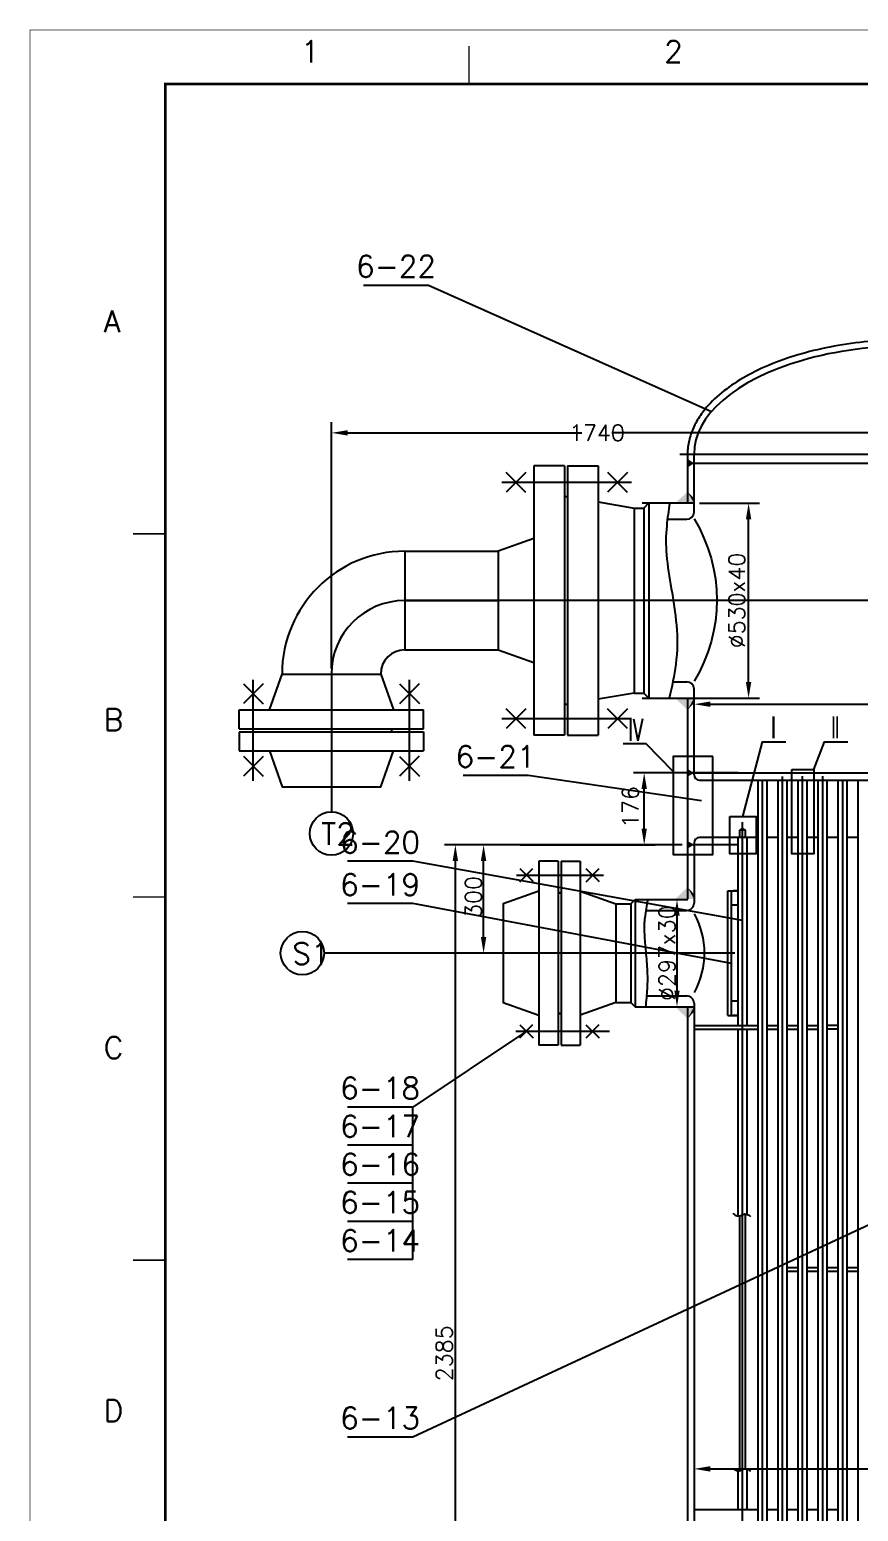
# Model space of a CAD drawing. Extents: x 49444 to 186655, y 41039 to 60167.
# Drawn here: x 77334 to 79627, y 53522 to 57623 of the extents above; entities that cross this region are included whole.
import ezdxf
from ezdxf.enums import TextEntityAlignment as Align

# ---------------------------------------------------------------- set-up
doc = ezdxf.new("R2010")
doc.units = 0
doc.header["$LTSCALE"] = 60
doc.header["$MEASUREMENT"] = 0
doc.header["$PDMODE"] = 3
doc.header["$PDSIZE"] = 0.001
doc.layers.get('0').update_dxf_attribs({"linetype": 'CONTINUOUS'})
doc.layers.get('DEFPOINTS').update_dxf_attribs({"linetype": 'CONTINUOUS'})
doc.styles.get("Standard").update_dxf_attribs({"font": 'txt_l', "bigfont": 'hztxt_l'})
doc.dimstyles.new('STANDARD$0', dxfattribs={"dimtxt": 3, "dimasz": 3, "dimexe": 2, "dimexo": 1, "dimgap": 0.5, "dimtad": 1, "dimdec": 0, "dimzin": 0, "dimdsep": 46, "dimtxsty": 'Standard', "dimcen": 1, "dimclrd": 256, "dimclre": 256, "dimclrt": 256, "dimadec": 0, "dimazin": 0, "dimtfac": 1.5, "dimtdec": 3, "dimtix": 1, "dimtmove": 0, "dimatfit": 2, "dimfxl": 0, "dimtolj": 1, "dimarcsym": 0})

# ---------------------------------------------------------------- blocks, each defined once
blk = doc.blocks.new('*D56')
at = {"lineweight": -2}
for p, q in [((78168.9, 55854.7), (78168.9, 56537.1)), ((79772.4, 56388.6), (79772.4, 56537.1)), ((78213.9, 56507.1), (78862.3, 56507.1)), ((79727.4, 56507.1), (78945.2, 56507.1))]:
    blk.add_line(p, q, dxfattribs=at)
for points in [[(78213.9, 56514.6), (78213.9, 56499.6), (78168.9, 56507.1)], [(79727.4, 56514.6), (79727.4, 56499.6), (79772.4, 56507.1)]]:
    blk.add_solid(points)
at = {"layer": 'DEFPOINTS', "color": 0}
for p in [(79772.4, 56507.1), (79772.4, 56373.6), (78168.9, 55839.7)]:
    blk.add_point(p, dxfattribs=at)
at = {"insert": (78903.7, 56507.1), "char_height": 45, "attachment_point": 5}
blk.add_mtext('\\A1;1740', dxfattribs=at)
blk = doc.blocks.new('*D102')
at = {"lineweight": -2}
for p, q in [((79170.8, 55566), (79004.5, 55566)), ((79034.5, 55412), (79034.5, 55521)), ((78691.5, 55367), (79064.5, 55367))]:
    blk.add_line(p, q, dxfattribs=at)
for points in [[(79027, 55521), (79042, 55521), (79034.5, 55566)], [(79027, 55412), (79042, 55412), (79034.5, 55367)]]:
    blk.add_solid(points)
at = {"layer": 'DEFPOINTS', "color": 0}
for p in [(79034.5, 55566), (79185.8, 55566), (78676.5, 55367)]:
    blk.add_point(p, dxfattribs=at)
at = {"insert": (78996.3, 55471.4), "char_height": 45, "attachment_point": 5, "rotation": 90}
blk.add_mtext('\\A1;176', dxfattribs=at)
blk = doc.blocks.new('*D96')
at = {"lineweight": -2}
for p, q in [((79172.4, 53652.7), (79172.4, 53609.6)), ((79217.4, 53639.6), (80327.4, 53639.6)), ((80372.4, 53624.6), (80372.4, 53609.6))]:
    blk.add_line(p, q, dxfattribs=at)
for points in [[(79217.4, 53647.1), (79217.4, 53632.1), (79172.4, 53639.6)], [(80327.4, 53647.1), (80327.4, 53632.1), (80372.4, 53639.6)]]:
    blk.add_solid(points)
at = {"layer": 'DEFPOINTS', "color": 0}
for p in [(79172.4, 53667.7), (80372.4, 53639.6), (80372.4, 53639.6)]:
    blk.add_point(p, dxfattribs=at)
at = {"insert": (79772.4, 53672.3), "char_height": 45, "attachment_point": 5}
blk.add_mtext('\\A1;%%c1200', dxfattribs=at)
blk = doc.blocks.new('*D101')
at = {"lineweight": -2}
for p, q in [((80372.5, 55827.9), (80372.5, 55726.1)), ((79172.4, 55729.2), (79172.4, 55786.1)), ((79217.4, 55756.1), (80327.5, 55756.1))]:
    blk.add_line(p, q, dxfattribs=at)
for points in [[(79217.4, 55763.6), (79217.4, 55748.6), (79172.4, 55756.1)], [(80327.5, 55763.6), (80327.5, 55748.6), (80372.5, 55756.1)]]:
    blk.add_solid(points)
at = {"layer": 'DEFPOINTS', "color": 0}
for p in [(80372.5, 55842.9), (80372.5, 55756.1), (79172.4, 55714.2)]:
    blk.add_point(p, dxfattribs=at)
at = {"insert": (80078.3, 55786.7), "char_height": 45, "attachment_point": 5}
blk.add_mtext('\\A1;%%c1200', dxfattribs=at)
blk = doc.blocks.new('*D100')
at = {"lineweight": -2}
for p, q in [((79090.1, 55215.5), (79155.3, 55215.5)), ((79125.3, 54963.5), (79125.3, 55170.5)), ((79084.7, 54918.5), (79155.3, 54918.5))]:
    blk.add_line(p, q, dxfattribs=at)
for points in [[(79117.8, 55170.5), (79132.8, 55170.5), (79125.3, 55215.5)], [(79117.8, 54963.5), (79132.8, 54963.5), (79125.3, 54918.5)]]:
    blk.add_solid(points)
at = {"layer": 'DEFPOINTS', "color": 0}
for p in [(79075.1, 55215.5), (79125.3, 55215.5), (79069.7, 54918.5)]:
    blk.add_point(p, dxfattribs=at)
at = {"insert": (79097.9, 55067), "char_height": 45, "attachment_point": 5, "rotation": 90}
blk.add_mtext('\\A1;%%c297x30', dxfattribs=at)
blk = doc.blocks.new('*D55')
at = {"lineweight": -2}
for p, q in [((78644.2, 55367), (78560.1, 55367)), ((78590.1, 55112), (78590.1, 55322)), ((78644.2, 55067), (78560.1, 55067))]:
    blk.add_line(p, q, dxfattribs=at)
for points in [[(78582.6, 55322), (78597.6, 55322), (78590.1, 55367)], [(78582.6, 55112), (78597.6, 55112), (78590.1, 55067)]]:
    blk.add_solid(points)
at = {"layer": 'DEFPOINTS', "color": 0}
for p in [(78590.1, 55367), (78659.2, 55367), (78659.2, 55067)]:
    blk.add_point(p, dxfattribs=at)
at = {"insert": (78561.8, 55222.5), "char_height": 45, "attachment_point": 5, "rotation": 90}
blk.add_mtext('\\A1;300', dxfattribs=at)
blk = doc.blocks.new('*D54')
at = {"lineweight": -2}
for p, q in [((79139.4, 55367), (78482, 55367)), ((78512, 52955.9), (78512, 55322)), ((78851.5, 52910.9), (78482, 52910.9))]:
    blk.add_line(p, q, dxfattribs=at)
for points in [[(78504.5, 55322), (78519.5, 55322), (78512, 55367)], [(78504.5, 52955.9), (78519.5, 52955.9), (78512, 52910.9)]]:
    blk.add_solid(points)
at = {"layer": 'DEFPOINTS', "color": 0}
for p in [(78512, 55367), (79154.4, 55367), (78866.5, 52910.9)]:
    blk.add_point(p, dxfattribs=at)
at = {"insert": (78481.4, 53959.4), "char_height": 45, "attachment_point": 5, "rotation": 90}
blk.add_mtext('\\A1;2385', dxfattribs=at)
blk = doc.blocks.new('*D86')
at = {"lineweight": -2}
for p, q in [((79187.4, 56312.8), (79353.4, 56312.8)), ((79323.4, 55818), (79323.4, 56267.8)), ((79084.7, 55773), (79353.4, 55773))]:
    blk.add_line(p, q, dxfattribs=at)
for points in [[(79315.9, 56267.8), (79330.9, 56267.8), (79323.4, 56312.8)], [(79315.9, 55818), (79330.9, 55818), (79323.4, 55773)]]:
    blk.add_solid(points)
at = {"layer": 'DEFPOINTS', "color": 0}
for p in [(79172.4, 56312.8), (79323.4, 56312.8), (79069.7, 55773)]:
    blk.add_point(p, dxfattribs=at)
at = {"insert": (79290.9, 56043), "char_height": 45, "attachment_point": 5, "rotation": 90}
blk.add_mtext('\\A1;%%c530x40', dxfattribs=at)

msp = doc.modelspace()

# ---------------------------------------------------------------- linework, layer by layer
for p, q in [((78437.762351, 56915.405527), (78257.762351, 56915.405527)), ((79220.529882, 56565.702307), (78437.762351, 56915.405527)), ((79133.360552, 56448.002769), (80417.873743, 56448.002769)), ((79154.424144, 56448.002769), (79154.424144, 56313.002769)), ((79172.424134, 56288.002767), (79172.424144, 56448.002769)), ((78814.424138, 56415.502769), (78729.424138, 56415.502769)), ((78729.424138, 56415.502769), (78729.424138, 55670.502769)), ((78814.424138, 56415.502769), (78814.424138, 55670.502769)), ((78822.424138, 56415.502769), (78907.424138, 56415.502769)), ((78822.424138, 56415.502769), (78822.424138, 55670.502769)), ((78907.424138, 56415.502769), (78907.424138, 55670.502769)), ((79154.424144, 56423.002769), (79766.424144, 56423.002769)), ((78999.252568, 56370.002769), (78640.22544, 56370.002769)), ((78822.424138, 56330.502769), (78814.424138, 56330.502769)), ((78822.424138, 56330.502769), (78822.424138, 55755.502769)), ((79029.237955, 56313.002769), (79172.424136, 56313.002769)), ((79033.20637, 56299.002769), (79047.23795, 56313.002769)), ((79047.23795, 56313.002769), (79047.23795, 55773.002769)), ((79006.424138, 56299.002769), (79033.20637, 56299.002769)), ((79033.20637, 56299.002769), (79033.20637, 55787.002769)), ((79098.756098, 56268.002769), (79152.424134, 56268.002769)), ((78372.205628, 56179.502769), (78630.424138, 56179.502769)), ((78372.205628, 56179.502769), (78372.205628, 55906.502769)), ((78372.205628, 56043.002769), (78630.424138, 56043.002769)), ((80281.698894, 56043.002769), (78372.205628, 56043.002769)), ((78372.205628, 55906.502769), (78630.424138, 55906.502769)), ((77952.872295, 55543.662192), (77952.872295, 55823.245691)), ((78168.872295, 55839.669436), (78168.872295, 55458.202354)), ((78384.872295, 55543.662192), (78384.872295, 55823.245691)), ((79113.669288, 55818.002769), (79152.424134, 55818.002769)), ((79006.424138, 55787.002769), (79033.20637, 55787.002769)), ((79033.20637, 55787.002769), (79047.23795, 55773.002769)), ((79172.424143, 55560.97806), (79172.424134, 55798.00277)), ((77913.872295, 55687.669436), (77913.872295, 55740.669436)), ((77913.872295, 55740.669436), (78423.872295, 55740.669436)), ((78423.872295, 55687.669436), (78423.872295, 55740.669436)), ((78822.424138, 55755.502769), (78814.424138, 55755.502769)), ((79029.237955, 55773.002769), (79172.42414, 55773.002769)), ((79154.424144, 55773.002769), (79154.424144, 55730.502769)), ((78999.252568, 55716.002769), (78640.22544, 55716.002769)), ((79154.424144, 55730.502769), (79154.424144, 55216.614648)), ((77913.872295, 55687.669436), (78423.872295, 55687.669436)), ((77913.872295, 55679.669436), (77913.872295, 55626.669436)), ((77913.872295, 55679.669436), (78423.872295, 55679.669436)), ((78001.864038, 55679.669436), (78335.880551, 55679.669436)), ((78335.880551, 55679.669436), (78335.880551, 55687.669436)), ((78423.872295, 55679.669436), (78423.872295, 55626.669436)), ((78814.424138, 55670.502769), (78729.424138, 55670.502769)), ((78822.424138, 55670.502769), (78907.424138, 55670.502769)), ((77913.872295, 55626.669436), (78423.872295, 55626.669436)), ((78713.162102, 55558.814083), (78533.162102, 55558.814083)), ((79192.943204, 55489.054143), (78713.162102, 55558.814083)), ((79154.424123, 55566.002769), (79766.424123, 55566.002769)), ((79294.225131, 55566.002769), (79154.424123, 55566.002769)), ((79187.424123, 55546.002769), (79778.424144, 55546.002769)), ((79349.650855, 50745.132839), (79349.650855, 55546.002769)), ((79362.150855, 50745.132839), (79362.150855, 55546.002769)), ((79374.650855, 50745.132839), (79374.650855, 55546.002769)), ((79405.076788, 50745.132839), (79405.076788, 55546.002769)), ((79417.576788, 50745.132839), (79417.576788, 55555.922584)), ((79430.076788, 50745.132839), (79430.076788, 55546.002769)), ((79460.502721, 52857.002769), (79460.502721, 55546.002769)), ((79473.002721, 50745.132839), (79473.002721, 55556.840196)), ((79485.502721, 52857.002769), (79485.502721, 55546.002769)), ((79515.928654, 50745.132839), (79515.928654, 55546.002769)), ((79528.428654, 50745.132839), (79528.428654, 55556.840196)), ((79540.928654, 50745.132839), (79540.928654, 55546.002769)), ((79571.357102, 50745.132839), (79571.357102, 55546.002769)), ((79583.857102, 50745.132839), (79583.857102, 55546.002769)), ((79596.357102, 50745.132839), (79596.357102, 55546.002769)), ((79626.783035, 50745.132839), (79626.783035, 55546.002769)), ((79298.725131, 55407.002769), (79306.725131, 55411.67089)), ((79298.725131, 55387.002769), (79298.725131, 55407.002769)), ((79314.725131, 55407.002769), (79298.725131, 55407.002769)), ((79306.725131, 50745.132839), (79306.725131, 55429.914695)), ((79306.725131, 55411.67089), (79314.725131, 55407.002769)), ((79314.725131, 55387.002769), (79314.725131, 55407.002769)), ((79294.225131, 55367.002769), (79154.424123, 55367.002769)), ((79172.424123, 55372.002769), (79172.424131, 55205.493678)), ((79314.725131, 55387.002769), (79187.424123, 55387.002769)), ((79294.222837, 54867.002769), (79294.225131, 55387.002769)), ((79349.650855, 55387.002769), (79314.725131, 55387.002769)), ((79319.222837, 54867.002769), (79319.225131, 55387.002769)), ((79405.076788, 55387.002769), (79374.650855, 55387.002769)), ((79460.502721, 55387.002769), (79430.076788, 55387.002769)), ((79515.928654, 55387.002769), (79485.502721, 55387.002769)), ((79571.357102, 55387.002769), (79540.928654, 55387.002769)), ((79626.783035, 55387.002769), (79596.357102, 55387.002769)), ((78393.902795, 55321.227687), (78213.902795, 55321.227687)), ((79306.725131, 55157.107128), (78393.902795, 55321.227687)), ((78796.417319, 55322.002769), (78743.417319, 55322.002769)), ((78743.417319, 55322.002769), (78743.417319, 54812.002769)), ((78796.417319, 55322.002769), (78796.417319, 54812.002769)), ((78804.417319, 55322.002769), (78857.417319, 55322.002769)), ((78804.417319, 55322.002769), (78804.417319, 54812.002769)), ((78857.417319, 55322.002769), (78857.417319, 54812.002769)), ((78681.512845, 55283.002769), (78922.185171, 55283.002769)), ((78393.902795, 55204.210648), (78213.902795, 55204.210648)), ((79275.963755, 55038.588702), (78393.902795, 55204.210648)), ((78796.417319, 55234.011026), (78804.417319, 55234.011026)), ((78796.417319, 55234.011026), (78796.417319, 54899.994513)), ((78804.417319, 55234.011026), (78796.417319, 55234.011026)), ((78804.417319, 55234.011026), (78804.417319, 54899.994513)), ((78956.417319, 55203.502769), (78997.878374, 55203.502769)), ((78997.878374, 55203.502769), (79009.934565, 55215.502769)), ((78997.878374, 55203.502769), (78997.878374, 54930.502769)), ((79009.934565, 55215.502769), (79131.364495, 55215.502769)), ((79009.934565, 55215.502769), (79009.934565, 54918.502769)), ((79265.963755, 55239.647209), (79294.225131, 55239.647209)), ((79265.963755, 54894.358329), (79265.963755, 55239.647209)), ((79275.963755, 54894.358329), (79275.963755, 55239.647209)), ((79294.225131, 55239.647209), (79281.003633, 55239.647209)), ((79038.911789, 55185.502769), (79152.424134, 55185.502769)), ((79294.225131, 55199.647209), (79275.963755, 55199.647209)), ((78677.637528, 55067.002769), (78148.560598, 55067.002769)), ((79285.70776, 55067.002769), (78659.243759, 55067.002769)), ((78956.417319, 54930.502769), (78997.878374, 54930.502769)), ((78997.878374, 54930.502769), (79009.934565, 54918.502769)), ((79009.934565, 54918.502769), (79172.423903, 54918.502769)), ((79041.031569, 54948.502769), (79152.424046, 54948.502769)), ((79154.426933, 54918.502769), (79154.363626, 50470.416247)), ((79172.422671, 54928.737328), (79172.363628, 50470.416247)), ((79294.225131, 54934.358329), (79275.963755, 54934.358329)), ((78796.417319, 54899.994513), (78804.417319, 54899.994513)), ((78804.417319, 54899.994513), (78796.417319, 54899.994513)), ((79265.963755, 54894.358329), (79294.225131, 54894.358329)), ((79294.225131, 54894.358329), (79281.003633, 54894.358329)), ((78708.876688, 54851.002769), (78393.902795, 54640.889501)), ((78679.601117, 54851.002769), (78938.398733, 54851.002769)), ((79172.421839, 54867.002769), (79314.722837, 54867.002769)), ((79172.421839, 54857.002769), (79314.722837, 54857.002769)), ((79294.225131, 54339.936655), (79294.222837, 54857.002769)), ((79314.722837, 54867.002769), (79349.64856, 54867.002769)), ((79314.722837, 54857.002769), (79349.64856, 54857.002769)), ((79319.225131, 54344.323162), (79319.222837, 54857.002769)), ((79374.64856, 54867.002769), (79405.074493, 54867.002769)), ((79374.64856, 54857.002769), (79405.074493, 54857.002769)), ((79430.074493, 54867.002769), (79460.500426, 54867.002769)), ((79430.074493, 54857.002769), (79460.500426, 54857.002769)), ((79485.500426, 54867.002769), (79515.92636, 54867.002769)), ((79485.500426, 54857.002769), (79515.92636, 54857.002769)), ((79571.352293, 54867.002769), (79540.92636, 54867.002769)), ((79571.352293, 54857.002769), (79540.92636, 54857.002769)), ((78796.417319, 54812.002769), (78743.417319, 54812.002769)), ((78804.417319, 54812.002769), (78857.417319, 54812.002769)), ((78393.902795, 54640.889501), (78213.902795, 54640.889501)), ((78393.902795, 54219.085429), (78393.902795, 54640.889501)), ((78393.902795, 54535.438583), (78213.902795, 54535.438583)), ((78393.902795, 54429.987465), (78213.902795, 54429.987465)), ((79314.725131, 53639.704697), (79314.725131, 54345.093067)), ((78393.902795, 54324.536547), (78213.902795, 54324.536547)), ((79684.268839, 54328.437397), (78393.902795, 53727.719383)), ((79298.725131, 53634.704991), (79298.725131, 54340.093361)), ((78393.902795, 54219.085429), (78213.902795, 54219.085429)), ((79430.076788, 54197.002769), (79460.502721, 54197.002769)), ((79430.076788, 54187.002769), (79460.502721, 54187.002769)), ((79485.502721, 54197.002769), (79515.928654, 54197.002769)), ((79485.502721, 54187.002769), (79515.928654, 54187.002769)), ((79540.928654, 54197.002769), (79571.357102, 54197.002769)), ((79540.928654, 54187.002769), (79571.357102, 54187.002769)), ((79596.357102, 54197.002769), (79626.783035, 54197.002769)), ((79596.357102, 54187.002769), (79626.783035, 54187.002769)), ((78393.902795, 53727.719383), (78213.902795, 53727.719383)), ((79294.225131, 53527.002769), (79294.225131, 53634.548285)), ((79319.225131, 53527.002769), (79319.225131, 53638.934791)), ((79172.424137, 53527.002769), (79306.725131, 53527.002769)), ((79306.725131, 53527.002769), (79349.650855, 53527.002769)), ((79374.650855, 53527.002769), (79405.076788, 53527.002769)), ((79430.076788, 53527.002769), (79460.502721, 53527.002769)), ((79485.502721, 53527.002769), (79515.928654, 53527.002769)), ((79540.928654, 53527.002769), (79571.357102, 53527.002769))]:
    msp.add_line(p, q)
for points, format in [([(77334.736803, 57622.422896, 1.5, 1.5, 0), (77334.736803, 45007.422896, 1.5, 1.5, 0), (86244.736803, 45007.422896, 1.5, 1.5, 0), (86244.736803, 57622.422896, 1.5, 1.5, 0), (77334.736803, 57622.422896, 1.5, 1.5, 1.9635677679)], "xyseb"), ([(78549.736803, 57472.422896, 4.5, 4.5, 0), (78549.736803, 57577.422896, 4.5, 4.5, 0)], "xyseb"), ([(77709.736803, 57472.422896, 7.5, 7.5, 0), (77709.736803, 45157.422896, 7.5, 7.5, 0), (86094.736803, 45157.422896, 7.5, 7.5, 0), (86094.736803, 57472.422896, 7.5, 7.5, 0), (77709.736803, 57472.422896, 7.5, 7.5, 0)], "xyseb"), ([(79105.152264, 56313.002769, 0.0156792701), (79096.758868, 56249.892091, 0.0478028913), (79096.329471, 56169.329393, 0.0239528811), (79109.223619, 56076.555338, -0.0217906879), (79123.836386, 55974.648013, -0.0593701084), (79121.705755, 55866.80174, -0.0240068286), (79104.020254, 55773.002769)], "xyb"), ([(79172.424123, 56269.400654, -0.2798869176), (79172.424123, 55819.400654, -3.91746)], "xyb"), ([(77619.736803, 56227.422896, 4.5, 4.5, 0), (77709.736803, 56227.422896, 4.5, 4.5, 0)], "xyseb"), ([(77619.736803, 55222.422896, 4.5, 4.5, 0), (77709.736803, 55222.422896, 4.5, 4.5, 0)], "xyseb"), ([(79044.364328, 55215.502769, 0.0196585538), (79035.974964, 55164.734329, 0.0446943301), (79034.590221, 55125.328851, 0.0112112225), (79038.22974, 55077.923607, -0.0097697299), (79042.562927, 55023.53778, -0.0309169326), (79042.460382, 54967.989718, -0.0121170852), (79038.099581, 54918.502769)], "xyb"), ([(79172.424123, 55176.012533, -0.2581891223), (79172.424123, 54958.502852, -3.91746)], "xyb"), ([(79279.362766, 54347.184812, 0.1174970402), (79289.429296, 54340.912134, 0.1334198305), (79299.898193, 54340.303697, 0.0951418075), (79305.462061, 54342.63597, -0.1001946363), (79310.772435, 54344.799744, -0.1326003504), (79319.896348, 54344.100738, -0.1147106607), (79328.771278, 54338.430345)], "xyb"), ([(77619.736803, 54217.422896, 4.5, 4.5, 0), (77709.736803, 54217.422896, 4.5, 4.5, 0)], "xyseb"), ([(79279.362766, 53641.796442, 0.1174970402), (79289.429296, 53635.523764, 0.1334198305), (79299.898193, 53634.915327, 0.0951418075), (79305.462061, 53637.2476, -0.1001946363), (79310.772435, 53639.411373, -0.1326003504), (79319.896348, 53638.712368, -0.1147106607), (79328.771278, 53633.041975)], "xyb")]:
    msp.add_lwpolyline(points, format=format)
for points in [[(78707.162444, 56397.137067), (78652.149089, 56342.868462)], [(78706.790069, 56342.496087), (78652.521464, 56397.509442)], [(78988.428036, 56397.137067), (78933.414681, 56342.868462)], [(78988.055661, 56342.496087), (78933.787056, 56397.509442)], [(78907.424138, 56316.002769), (79006.424138, 56299.002769), (79006.424138, 55787.002769), (78907.424138, 55770.002769)], [(78729.424138, 56214.502769), (78630.424138, 56179.502769), (78630.424138, 55906.502769), (78729.424138, 55871.502769)], [(77997.372295, 55740.669436), (78032.372295, 55839.669436), (78305.372295, 55839.669436), (78340.372295, 55740.669436)], [(77980.378977, 55812.199729), (77925.365622, 55757.931124)], [(77925.737997, 55812.572104), (77980.006602, 55757.558749)], [(78357.365612, 55812.199729), (78412.378967, 55757.931124)], [(78412.006592, 55812.572104), (78357.737987, 55757.558749)], [(78707.162444, 55688.868472), (78652.149089, 55743.137077)], [(78706.790069, 55743.509452), (78652.521464, 55688.496097)], [(78988.428036, 55688.868472), (78933.414681, 55743.137077)], [(78988.055661, 55743.509452), (78933.787056, 55688.496097)], [(77925.737997, 55611.914096), (77980.006602, 55556.900741)], [(77997.372295, 55626.669436), (78032.372295, 55527.669436), (78305.372295, 55527.669436), (78340.372295, 55626.669436)], [(78412.006592, 55611.914096), (78357.737987, 55556.900741)], [(79115.030003, 55570.188589), (79039.839086, 55646.658841), (78975.958651, 55646.658841)], [(79307.739379, 55445.300016), (79361.698103, 55651.487562), (79426.704887, 55651.487562)], [(79504.114652, 55575.340677), (79533.003674, 55651.487562), (79598.010458, 55651.487562)], [(77980.378977, 55611.541721), (77925.365622, 55557.273116)], [(78357.365612, 55611.541721), (78412.378967, 55557.273116)], [(78690.288882, 55301.092304), (78726.964437, 55264.913234)], [(78690.537132, 55264.664984), (78726.716187, 55301.340554)], [(78873.453297, 55301.092304), (78910.128852, 55264.913234)], [(78873.701547, 55264.664984), (78909.880602, 55301.340554)], [(78743.417319, 55238.502769), (78644.417319, 55203.502769), (78644.417319, 54930.502769), (78743.417319, 54895.502769)], [(78857.417319, 55238.502769), (78956.417319, 55203.502769), (78956.417319, 54930.502769), (78857.417319, 54895.502769)], [(78690.288882, 54869.092304), (78726.964437, 54832.913234)], [(78690.537132, 54832.664984), (78726.716187, 54869.340554)], [(78873.453297, 54869.092304), (78910.128852, 54832.913234)], [(78873.701547, 54832.664984), (78909.880602, 54869.340554)]]:
    msp.add_lwpolyline(points)
for points in [[(79224.150335, 55611.666661), (79115.030003, 55611.666661), (79115.030003, 55339.656557), (79224.150335, 55339.656557)], [(79443.304238, 55575.340677), (79504.114652, 55575.340677), (79504.114652, 55342.278005), (79443.304238, 55342.278005)], [(79271.107462, 55445.300016), (79344.371296, 55445.300016), (79344.371296, 55341.90138), (79271.107462, 55341.90138)]]:
    msp.add_lwpolyline(points, close=True)
for centre in [(78168.872295, 55398.202354), (78088.560598, 55067.002769)]:
    msp.add_circle(centre, 60)
for centre, radius, start, end in [((79152.424134, 56288.002769), 20, 270, 359.999995066), ((78372.205628, 55839.669436), 339.833333, 90, 180), ((78372.205628, 55839.669436), 203.333333, 90, 180), ((78372.205628, 55839.669436), 66.833333, 90, 180), ((79152.424134, 55798.002769), 20, 0.000001944, 90), ((79187.424123, 55561.002769), 15, 180, 270), ((79187.424123, 55372.002769), 15, 90, 180), ((79152.424134, 55205.502769), 20, 270, 0.000001852), ((79152.424046, 54928.502769), 20, 359.999179343, 90)]:
    msp.add_arc(centre, radius, start, end)
msp.add_ellipse((79772.424144, 56448.002769), major_axis=(-600, 0), ratio=0.5, start_param=3.1415926536, end_param=6.2831853072)
msp.add_open_spline([(79735.454677, 56765.440999), (79728.956894, 56765.243514), (79722.465234, 56764.993927), (79683.226215, 56763.167849), (79650.709189, 56760.31355), (79586.975324, 56752.011937), (79555.759236, 56746.564817), (79495.413029, 56733.203034), (79466.283578, 56725.288722), (79410.838318, 56707.168533), (79384.522968, 56696.96321), (79335.357959, 56674.474043), (79312.508235, 56662.190914), (79270.843475, 56635.776822), (79252.027209, 56621.64615), (79218.932043, 56591.766763), (79204.65064, 56576.015556), (79184.970291, 56548.52423), (79178.194487, 56537.158159), (79167.08266, 56513.92446), (79162.748063, 56502.055864), (79156.668666, 56478.00489), (79154.926048, 56465.823485), (79154.455436, 56451.746805), (79154.424144, 56449.874787), (79154.424144, 56448.002769)], degree=3, knots=[4.7731302979, 4.7731302979, 4.7731302979, 4.7731302979, 4.8051962305, 4.8051962305, 4.9672334602, 4.9672334602, 5.1292706899, 5.1292706899, 5.2913079197, 5.2913079197, 5.4533451494, 5.4533451494, 5.6153823791, 5.6153823791, 5.7774196088, 5.7774196088, 5.9394568385, 5.9394568385, 6.0484615132, 6.0484615132, 6.157466188, 6.157466188, 6.2664708627, 6.2664708627, 6.2831853072, 6.2831853072, 6.2831853072, 6.2831853072])
for points in [[(79172.424144, 56423.002769), (79154.424144, 56434.888939), (79154.424144, 56411.36965)], [(79154.424144, 56343.473491), (79172.42414, 56312.79854), (79120.200094, 56312.79854)], [(79172.42414, 56326.603793), (79154.424144, 56343.473491), (79172.42414, 56312.79854)], [(79154.424144, 55740.285478), (79172.42414, 55773.002769), (79120.200094, 55773.002769)], [(79172.42414, 55759.197516), (79154.424144, 55740.285478), (79172.42414, 55773.002769)], [(79172.424123, 55566.002769), (79154.424123, 55555.298708), (79154.424123, 55576.558936)], [(79172.424123, 55367.002769), (79154.424123, 55377.706831), (79154.424123, 55356.446602)], [(79154.424138, 55249.33194), (79172.424134, 55216.614648), (79120.200089, 55216.614648)], [(79172.424134, 55230.419902), (79154.424138, 55249.33194), (79172.424134, 55216.614648)], [(79154.423907, 54885.785478), (79172.423903, 54918.502769), (79120.199858, 54918.502769)], [(79172.423903, 54904.697516), (79154.423907, 54885.785478), (79172.423903, 54918.502769)]]:
    msp.add_solid(points)

# ---------------------------------------------------------------- texts
for s, p in [('1', (78084.736803, 57532.422896)), ('2', (79089.736803, 57532.422896)), ('A', (77539.163351, 56785.542595)), ('B', (77539.163351, 55683.042595)), ('T2', (78141.255728, 55367.25105)), ('S1', (78060.944032, 55036.051466)), ('C', (77539.163351, 54775.542595)), ('D', (77539.163351, 53770.542595))]:
    msp.add_text(s, height=60).set_placement(p)
for s, p in [('6-22', (78347.762351, 56937.905527)), ('I', (79391.998054, 55662.057195)), ('6-21', (78623.162102, 55581.314083)), ('6-20', (78303.902795, 55343.727687)), (' 6-19 ', (78303.902795, 55226.710648)), ('6-18', (78303.902795, 54663.389501)), ('6-17', (78303.902795, 54557.938583)), ('6-16', (78303.902795, 54452.487465)), ('6-15', (78303.902795, 54347.036547)), ('6-14', (78303.902795, 54241.585629)), (' 6-13 ', (78303.902795, 53750.219383))]:
    msp.add_text(s, height=60).set_placement(p, align=Align.CENTER)
for s, width, p in [('IV', 0.6, (79010.925636, 55655.145359)), ('II', 0.5, (79563.303625, 55662.057195))]:
    msp.add_text(s, height=60, dxfattribs=dict(width=width)).set_placement(p, align=Align.CENTER)

# ---------------------------------------------------------------- dimensions: what is measured, and where the dimension line sits
for base, p1, p2, text, override, picture, middle in [((79772.424133, 56507.142308), (78168.872295, 55839.669436), (79772.424133, 56373.623669), '1740', {"dimscale": 15, "dimgap": 0.1, "dimcen": 3, "dimtdec": 0, "dimtmove": 2, "dimatfit": 3}, '*D56', (78903.740804, 56507.142308)), ((80372.450869, 55756.07911), (79172.44917, 55714.235212), (80372.450869, 55842.923008), '%%c1200', {"dimscale": 15, "dimgap": 0.1, "dimcen": 3, "dimtdec": 2, "dimtmove": 2, "dimatfit": 3}, '*D101', (80078.27527, 55786.749609)), ((80372.432943, 53639.583989), (79172.433089, 53667.68426), (80372.432943, 53639.583989), '%%c1200', {"dimscale": 15, "dimgap": 0.1, "dimcen": 3, "dimtdec": 2, "dimtmove": 2, "dimatfit": 3}, '*D96', (79772.449164, 53672.304662))]:
    dim = msp.add_linear_dim(base=base, p1=p1, p2=p2, text=text, dimstyle='STANDARD$0', override=override)
    dim.commit()
    dim.dimension.update_dxf_attribs({"geometry": picture, "text_midpoint": middle, "dimtype": 160})
for base, p1, p2, text, override, picture, middle in [((79323.42424, 56312.79854), (79069.735154, 55773.002769), (79172.42414, 56312.79854), '%%c530x40', {"dimscale": 15, "dimgap": 0.1, "dimcen": 3, "dimtdec": 0, "dimtmove": 2, "dimatfit": 3}, '*D86', (79290.857351, 56043.002769)), ((79034.493892, 55566.002769), (78676.512648, 55367.002769), (79185.818284, 55566.002769), '176', {"dimscale": 15, "dimgap": 0.1, "dimcen": 3, "dimtdec": 2, "dimtmove": 2, "dimatfit": 3}, '*D102', (78996.333629, 55471.392707)), ((78512.013452, 55367.002769), (78866.47957, 52910.949234), (79154.424123, 55367.002769), '2385', {"dimscale": 15, "dimgap": 0.1, "dimdec": 5, "dimcen": 3, "dimtdec": 5, "dimtmove": 2, "dimatfit": 3}, '*D54', (78481.366073, 53959.442251)), ((78590.078923, 55367.002769), (78659.243759, 55067.002769), (78659.243759, 55367.002769), '300', {"dimscale": 15, "dimgap": 0.1, "dimcen": 3, "dimtdec": 5, "dimtmove": 2, "dimatfit": 3}, '*D55', (78561.831213, 55222.521832))]:
    dim = msp.add_linear_dim(base=base, p1=p1, p2=p2, angle=90, text=text, dimstyle='STANDARD$0', override=override)
    dim.commit()
    dim.dimension.update_dxf_attribs({"geometry": picture, "text_midpoint": middle, "dimtype": 160})
dim = msp.add_linear_dim(base=(79125.283106, 55215.502769), p1=(79069.735154, 54918.502769), p2=(79075.09363, 55215.502769), angle=90, text='%%c297x30', dimstyle='STANDARD$0', override={"dimscale": 15, "dimgap": 0.1, "dimcen": 3, "dimtdec": 0, "dimtmove": 2, "dimatfit": 3})
dim.commit()
dim.dimension.update_dxf_attribs({"geometry": '*D100', "text_midpoint": (79097.908106, 55067.002769)})

doc.saveas('drawing.dxf')
